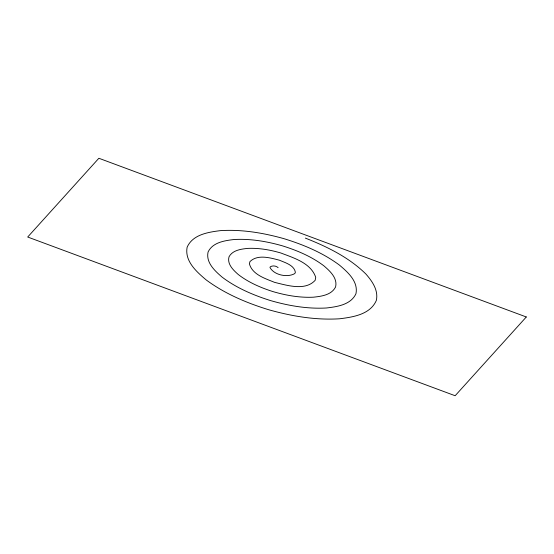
<?xml version="1.0" encoding="UTF-8"?>
<svg xmlns="http://www.w3.org/2000/svg" width="554" height="554" viewBox="0 0 554 554"><rect width="100%" height="100%" fill="white"/><g stroke="black" fill="none" stroke-linecap="round" stroke-linejoin="round"><path stroke-width="0.83" d="M305.351 238.102C327.206 246.738 348.895 257.305 365.827 273.96C372.226 281.217 378.555 290.22 376.346 300.42C370.266 314.52 353.099 317.096 339.567 318.785C315.6 320.288 291.674 316.223 268.669 309.734C246.495 302.899 224.772 293.738 206.053 279.818C196.525 271.744 184.475 261.1 187.134 247.209C192.709 234.55 208.124 232.174 220.347 230.644C241.773 229.266 263.171 232.846 283.759 238.615C303.454 244.646 322.753 252.735 339.394 265.061C347.753 272.139 358.431 281.501 355.966 293.703C350.869 304.79 337.254 306.708 326.458 307.989C307.588 309.056 288.766 305.815 270.671 300.621C253.476 295.234 236.62 288.073 222.161 277.166C214.917 270.934 205.714 262.617 208.075 252.008C212.66 242.361 224.522 240.644 234.017 239.522C250.346 238.58 266.64 241.343 282.311 245.81C297.02 250.394 311.459 256.474 323.841 265.802C329.914 271.031 337.746 278.066 335.579 286.993C331.479 295.06 321.41 296.328 313.342 297.2C299.569 297.83 285.85 295.4 272.679 291.508C260.463 287.574 248.469 282.415 238.268 274.507C233.303 270.13 226.953 264.126 229.017 256.8C232.597 250.179 240.928 249.106 247.686 248.393C258.919 247.887 270.117 249.833 280.864 253.005C293.703 257.935 310.87 262.921 315.718 277.319L315.191 280.276C305.275 291.21 287.041 285.338 274.68 282.395C265.324 278.558 252.319 274.694 249.39 263.766L249.958 261.592C257.638 254.071 270.214 257.825 279.417 260.2C285.248 262.734 294.119 265.117 295.393 272.305L294.804 273.565C287.381 277.866 274.105 275.123 269.957 267.492L270.269 266.855C272.513 265.311 276.252 265.781 278.129 267.679M526.3 316.971L455.146 395.736L27.7 237.022L98.868 158.264L526.3 316.971"/></g></svg>
